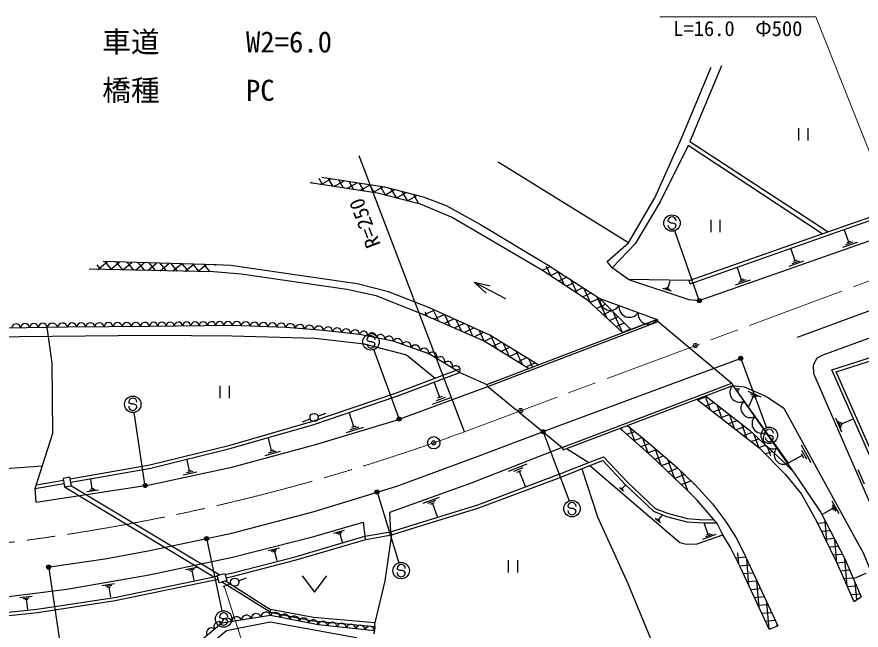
# Model space of a CAD drawing. Units: millimetres, scale not verified. Extents: x 40000 to 680000, y 20000 to 380000.
# Drawn here: x 413845 to 516589, y 259909 to 334541 of the extents above; entities that cross this region are included whole.
import ezdxf
from ezdxf.enums import TextEntityAlignment as Align

# ---------------------------------------------------------------- set-up
doc = ezdxf.new("R2010")
doc.units = ezdxf.units.MM
doc.header["$LTSCALE"] = 1000
doc.header["$PDMODE"] = 32
doc.header["$PDSIZE"] = 500
doc.linetypes.add('CHAIN', pattern=[18.5, 12, -1.5, 3.5, -1.5])
for name, color, linetype, lineweight in [('S-BGD', 7, 'Continuous', 25), ('S-BMK', 2, 'CHAIN', 13), ('S-BMK-SRVR', 3, 'Continuous', 25), ('S-STR-HTXT', 7, 'Continuous', 13), ('S-STR-STRC', 7, 'Continuous', 25)]:
    doc.layers.add(name, color=color, linetype=linetype, lineweight=lineweight)
doc.layers.add('S-OTRS', color=6, linetype='Continuous')
doc.styles.add('ＭＳ ゴシック', font='')
doc.styles.get('ＭＳ ゴシック').set_extended_font_data('MS Gothic')

msp = doc.modelspace()

# ---------------------------------------------------------------- hatches: boundary and pattern name
at = {"layer": 'S-BGD'}
h = msp.add_hatch(dxfattribs=at)
h.set_pattern_fill('USER', color=256, style=0, pattern_type=2)
h.set_pattern_definition([(30, (462780, 311780), (-500, 866.025), []), (120, (462780, 311780), (-866.025, -500), [])])
h.paths.add_polyline_path([(462780, 311780), (463298, 312659), (458568, 313842), (450969, 315024), (449525, 314329), (457750, 313077)])
h = msp.add_hatch(dxfattribs=at)
h.set_pattern_fill('USER', color=256, style=0, pattern_type=2)
h.set_pattern_definition([(40, (437369, 303526), (-642.79, 766.044), []), (130, (437369, 303526), (-766.044, -642.79), [])])
h.paths.add_polyline_path([(437369, 303526), (438103, 304382), (424326, 304758), (422658, 303834)])
h = msp.add_hatch(dxfattribs=at)
h.set_pattern_fill('USER', color=256, style=0, pattern_type=2)
h.set_pattern_definition([(25, (487566, 296123), (-422.62, 906.31), []), (115, (487566, 296123), (-906.31, -422.62), [])])
h.paths.add_polyline_path([(487566, 296123), (488582, 296511), (484808, 300261), (478522, 304330), (477796, 303695), (483300, 300069)])
h = msp.add_hatch(dxfattribs=at)
h.set_pattern_fill('USER', color=256, style=0, pattern_type=2)
h.set_pattern_definition([(25, (470717, 295084), (-422.62, 906.31), []), (115, (470717, 295084), (-906.31, -422.62), [])])
h.paths.add_polyline_path([(470717, 295084), (476117, 291756), (477298, 292207), (471399, 295818), (464065, 299113), (463275, 298319)])
h = msp.add_hatch(dxfattribs=at)
h.set_pattern_fill('USER', color=256, style=0, pattern_type=2)
h.set_pattern_definition([(20, (504155, 282139), (-342.02, 939.69), []), (110, (504155, 282139), (-939.69, -342.02), [])])
h.paths.add_polyline_path([(504155, 282139), (505368, 280906), (506000, 281453), (502992, 284253), (497661, 288430), (496607, 288031)])
h = msp.add_hatch(dxfattribs=at)
h.set_pattern_fill('USER', color=256, style=0, pattern_type=2)
h.set_pattern_definition([(20, (495516, 276877), (-342.02, 939.69), []), (110, (495516, 276877), (-939.69, -342.02), [])])
h.paths.add_polyline_path([(495516, 276877), (496366, 277632), (494187, 279683), (490686, 282756), (488150, 284828), (487206, 284470), (491131, 281051)])
h = msp.add_hatch(dxfattribs=at)
h.set_pattern_fill('USER', color=256, style=0, pattern_type=2)
h.set_pattern_definition([(5, (513649, 268106), (-87.16, 996.2), []), (95, (513649, 268106), (-996.2, -87.16), [])])
h.paths.add_polyline_path([(513649, 268106), (515710, 263411), (516575, 263960), (514627, 268568), (512067, 273507), (511145, 273167)])
h = msp.add_hatch(dxfattribs=at)
h.set_pattern_fill('USER', color=256, style=0, pattern_type=2)
h.set_pattern_definition([(5, (505414, 260036), (-87.16, 996.19), []), (95, (505414, 260036), (-996.19, -87.16), [])])
h.paths.add_polyline_path([(505414, 260036), (506458, 260436), (502232, 269487), (501092, 269207), (501880, 267631)])

# ---------------------------------------------------------------- linework, layer by layer
for p, q in [((508964, 320998), (508964, 319498)), ((510089, 320998), (510089, 319498)), ((468335, 284056), (455490, 317613)), ((488282, 307059), (472430, 316850)), ((508829, 295542), (559558, 314404)), ((498283, 309847), (498283, 308347)), ((499408, 309847), (499408, 308347)), ((515082, 307132), (514575, 308573)), ((515307, 307211), (514857, 307053)), ((508563, 304840), (508057, 306280)), ((516109, 307088), (514307, 306455)), ((515596, 307110), (514695, 306793)), ((509589, 304797), (507790, 304164)), ((509076, 304819), (508176, 304502)), ((508788, 304919), (508338, 304761)), ((502046, 302550), (501541, 303988)), ((469482, 302236), (473316, 300280)), ((469482, 302236), (470967, 300897)), ((469482, 302236), (471438, 301819)), ((495647, 302444), (488297, 302565)), ((493059, 301533), (493343, 302387)), ((495779, 302067), (495647, 302444)), ((503071, 302506), (501274, 301874)), ((502559, 302528), (501660, 302212)), ((502271, 302629), (501821, 302471)), ((493522, 301143), (492455, 301498)), ((493290, 301338), (492757, 301516)), ((493193, 301489), (492926, 301578)), ((484808, 300261), (491781, 297731)), ((471041, 289820), (491781, 297731)), ((471148, 289540), (491888, 297451)), ((491781, 297731), (491888, 297451)), ((491888, 297451), (500862, 289963)), ((479980, 284841), (501802, 292933)), ((501995, 292845), (505072, 284547)), ((467757, 291282), (471041, 289820)), ((465328, 288234), (464678, 290012)), ((471148, 289540), (471041, 289820)), ((480222, 282146), (500862, 289963)), ((500862, 289963), (500968, 289682)), ((438537, 289629), (438537, 288129)), ((439662, 289629), (439662, 288129)), ((471148, 289540), (480222, 282146)), ((480329, 281866), (500968, 289682)), ((500968, 289682), (507713, 280211)), ((501430, 289330), (501820, 289288)), ((501625, 289309), (501582, 288919)), ((502803, 289003), (504384, 288307)), ((466601, 288196), (464380, 287384)), ((465965, 288215), (464854, 287809)), ((465606, 288336), (465050, 288133)), ((503454, 288339), (502896, 287074)), ((503128, 288671), (503919, 288323)), ((503256, 288426), (503651, 288252)), ((450488, 285957), (451428, 286299)), ((454839, 284665), (454336, 286325)), ((514237, 284015), (513501, 285705)), ((448609, 285273), (449548, 285615)), ((455421, 284615), (454384, 284301)), ((455099, 284744), (454580, 284587)), ((469990, 281084), (479980, 284841)), ((514222, 284511), (513854, 285356)), ((514299, 284796), (514115, 285218)), ((514207, 285007), (515559, 285595)), ((456002, 284565), (453928, 283936)), ((505025, 283750), (504925, 283868)), ((505269, 283610), (505025, 283750)), ((505570, 283608), (505269, 283610)), ((505815, 283496), (505570, 283608)), ((444850, 281761), (444450, 283252)), ((505921, 283360), (505815, 283496)), ((445881, 281638), (444018, 281138)), ((445365, 281700), (444434, 281450)), ((445083, 281823), (444617, 281698)), ((480222, 282146), (480329, 281866)), ((480715, 282012), (483449, 280320)), ((509273, 282466), (510453, 280316)), ((509353, 281811), (509943, 280736)), ((434858, 279295), (434571, 280628)), ((460065, 277446), (469990, 281084)), ((509433, 281155), (507713, 280211)), ((509285, 281424), (509580, 280886)), ((416940, 279846), (412476, 279544)), ((473658, 279249), (475930, 280140)), ((474315, 279244), (475451, 279690)), ((435764, 279141), (434097, 278782)), ((435311, 279218), (434478, 279038)), ((435067, 279340), (434650, 279250)), ((474688, 279129), (475256, 279351)), ((474972, 279240), (475686, 277422)), ((516995, 277680), (516241, 279410)), ((416076, 277149), (419569, 277767)), ((416214, 277580), (419502, 278161)), ((420481, 277469), (438534, 266645)), ((423015, 277116), (422843, 278245)), ((450009, 274355), (460065, 277446)), ((487524, 277128), (487858, 277517)), ((416209, 275484), (416076, 277149)), ((419643, 277327), (437796, 266388)), ((423764, 276941), (422353, 276726)), ((423390, 277029), (422684, 276921)), ((423192, 277143), (422839, 277089)), ((487683, 276822), (487197, 277240)), ((487603, 276975), (487360, 277184)), ((487584, 277076), (487463, 277181)), ((463278, 275372), (465278, 276091)), ((463850, 275352), (464850, 275712)), ((464172, 275242), (464672, 275422)), ((513028, 275625), (513870, 274092)), ((439993, 271694), (450009, 274355)), ((464422, 275332), (464997, 273732)), ((513142, 274690), (511916, 274017)), ((513037, 274882), (513248, 274498)), ((513085, 275158), (513506, 274391)), ((492163, 272969), (491542, 273504)), ((492061, 273165), (491751, 273432)), ((492037, 273294), (491882, 273428)), ((491959, 273361), (492387, 273858)), ((455985, 273050), (456193, 271325)), ((497984, 271563), (497521, 272857)), ((430033, 269592), (439993, 271694)), ((452437, 271704), (453702, 272072)), ((452790, 271669), (453422, 271853)), ((452985, 271589), (453301, 271681)), ((453143, 271635), (453438, 270623)), ((456193, 271325), (459309, 271870)), ((456305, 270941), (456193, 271325)), ((456305, 270941), (459427, 271488)), ((498908, 271529), (497291, 270951)), ((498446, 271546), (497637, 271257)), ((498186, 271635), (497782, 271491)), ((424530, 268575), (430033, 269592)), ((444421, 269583), (445812, 269935)), ((444804, 269532), (445500, 269708)), ((445013, 269437), (445361, 269525)), ((445187, 269481), (445469, 268367)), ((417864, 267599), (424530, 268575)), ((473633, 268428), (473633, 266928)), ((474758, 268428), (474758, 266928)), ((434360, 267270), (435792, 267574)), ((434748, 267203), (435464, 267355)), ((434958, 267098), (435316, 267174)), ((435137, 267136), (435381, 265991)), ((440831, 265914), (441771, 266256)), ((448564, 266508), (450064, 264508)), ((450064, 264508), (451564, 266508)), ((517146, 266792), (515733, 266210)), ((424198, 265329), (425743, 265599)), ((424611, 265242), (425384, 265377)), ((424831, 265121), (425218, 265188)), ((425024, 265154), (425240, 263918)), ((444661, 262077), (438767, 265772)), ((438952, 265230), (439891, 265572)), ((439222, 265899), (444713, 262425)), ((414191, 263866), (415715, 264057)), ((414591, 263762), (415353, 263857)), ((414801, 263633), (415182, 263681)), ((414991, 263657), (415144, 262438)), ((515710, 263411), (516575, 263960)), ((505414, 260036), (506458, 260436))]:
    msp.add_line(p, q, dxfattribs=at)
for points in [[(488297, 302565), (486300, 304020), (485691, 304785), (488282, 307059), (491471, 312523), (494757, 319879), (498357, 328409)], [(499609, 328604), (495748, 319383), (512564, 308396)], [(488297, 302565), (495612, 300131), (496887, 300015), (520705, 308385), (547156, 317812), (556751, 321438)], [(511841, 308142), (495544, 318884), (492153, 312047), (489075, 306909), (486300, 304020)], [(450969, 315024), (458568, 313842), (463298, 312659), (466106, 311581), (470253, 309260), (478522, 304330), (484808, 300261), (488582, 296511)], [(487566, 296123), (483300, 300069), (477796, 303695), (466732, 310164), (462976, 311729), (457750, 313077), (449525, 314329)], [(521858, 265758), (510824, 291101), (510807, 292179), (511259, 293066), (511955, 293431), (540056, 303669), (560769, 311370)], [(495647, 302444), (515642, 309479), (518730, 310537)], [(495779, 302067), (515773, 309101), (518877, 310165)], [(477298, 292207), (471399, 295818), (464065, 299113), (459074, 301078), (455266, 302061), (449919, 302817), (439902, 304278), (438103, 304382), (424326, 304758)], [(476117, 291756), (470717, 295084), (463275, 298319), (457571, 300593), (454009, 301352), (441130, 303230), (437782, 303517), (422658, 303834)], [(349871, 302106), (358949, 296550), (363774, 294307), (373373, 292637), (381903, 293733), (399953, 294802), (410047, 295618), (430171, 295813), (439992, 295735), (450165, 295422), (456099, 294757), (461263, 293400), (464735, 290568)], [(467757, 291282), (463985, 293516), (459658, 295081), (455543, 295881), (451172, 296362), (446564, 296745), (440046, 296974), (429982, 296870), (420011, 296791), (417531, 296757), (409995, 296635), (389930, 295252), (380552, 294805), (373014, 293863), (363755, 295585), (357560, 298663), (350700, 302941)], [(491781, 297731), (488582, 296511), (484808, 300261)], [(416076, 277149), (418227, 283863), (418157, 292427), (417531, 296757)], [(523899, 267015), (513011, 291593), (526823, 296023), (527276, 296334)], [(524265, 267177), (513557, 291348), (527001, 295660), (527437, 295959)], [(420339, 278310), (430044, 280027), (439814, 282435), (449866, 285334), (459936, 288755), (467616, 291656)], [(420406, 277915), (430127, 279636), (439917, 282048), (449986, 284952), (460071, 288378), (467757, 291282)], [(416209, 275484), (429999, 277590), (439989, 279747), (450066, 282451), (460039, 285476), (471148, 289540)], [(500968, 289682), (502346, 289532), (505082, 288327), (507180, 286901), (516872, 269246), (518681, 264858)], [(500968, 289682), (508924, 278306), (511689, 274237), (514627, 268568), (516575, 263960)], [(496607, 288031), (504155, 282139), (507363, 278879), (509345, 276453), (511145, 273167), (513649, 268106), (515710, 263411)], [(497661, 288430), (502992, 284253), (507026, 280497), (508231, 279297)], [(488150, 284828), (490686, 282756), (494187, 279683), (496366, 277632), (498511, 275261), (500093, 273157), (501363, 271139), (502232, 269487), (506458, 260436)], [(505414, 260036), (501880, 267631), (500706, 269979), (499767, 271518), (499056, 272874), (498592, 273469), (496641, 275730), (495516, 276877), (491131, 281051), (487206, 284470)], [(480222, 282146), (469147, 277801), (459206, 274227)], [(483449, 280320), (485254, 281007), (488174, 277906), (491530, 274724), (493043, 274132), (495425, 273489), (497425, 273350), (498665, 273376)], [(483591, 279946), (485146, 280538), (487891, 277623), (491312, 274379), (492918, 273752), (495359, 273093), (497416, 272950), (498972, 272982)], [(459309, 271870), (469934, 275153), (480037, 278952), (483449, 280320)], [(459427, 271488), (470064, 274774), (480182, 278579), (483591, 279946)], [(482590, 279545), (484513, 273686), (488190, 265587), (491242, 258214), (492338, 254997)], [(483591, 279946), (494512, 270553), (495329, 270362), (496634, 270397), (499767, 271518)], [(459206, 274227), (459309, 271870), (459427, 271488)], [(405460, 263086), (409921, 263633), (419911, 264885), (429927, 266633), (440100, 268798), (449986, 271302), (455985, 273050)], [(439177, 266674), (439969, 266838), (447716, 268847), (456193, 271325)], [(459427, 271488), (458638, 265915), (457423, 260788)], [(439285, 266288), (440059, 266448), (447822, 268461), (456305, 270941)], [(405491, 261331), (416284, 262456), (425727, 263891), (438223, 266477)], [(405533, 260934), (416335, 262059), (425797, 263497), (438332, 266091)], [(457377, 259817), (450517, 260547), (444726, 261695), (438805, 260773), (434325, 257037), (429421, 250881), (426787, 247933), (421961, 243369), (414475, 238856), (402477, 234996)], [(466204, 245913), (458952, 250999), (456553, 254208), (455457, 256999), (455196, 258981), (444684, 260859), (439344, 259835), (435014, 256158), (427671, 247322), (422819, 242626), (414935, 238088), (405154, 234919)], [(457425, 260356), (457377, 259817), (457229, 259412)]]:
    msp.add_lwpolyline(points, dxfattribs=at)
for points in [[(419465, 278378), (419643, 277327), (420481, 277469), (420304, 278520)], [(438202, 266552), (439137, 266815), (439382, 265944), (438447, 265682)], [(457423, 260788), (449930, 261434), (444713, 262425), (444661, 262077), (449826, 261051), (457425, 260356)]]:
    msp.add_lwpolyline(points, close=True, dxfattribs=at)
for centre, radius in [((501943, 292985), 150), ((501943, 292985), 120), ((501943, 292985), 90), ((501943, 292985), 60), ((501943, 292985), 30), ((450018, 285786), 500), ((505420, 283609), 1000), ((440361, 265743), 500)]:
    msp.add_circle(centre, radius, dxfattribs=at)
for centre, radius, start, end in [((486061, 300087), 1264, 172.11895, 327.9989), ((488385, 299244), 1264, 172.11895, 327.9989), ((490709, 298401), 1264, 172.11895, 327.9989), ((413764, 296656), 540, 5.16152, 176.7003), ((414840, 296674), 540, 5.16152, 176.7003), ((415917, 296691), 540, 5.16152, 176.7003), ((416993, 296709), 540, 5.16152, 176.7003), ((418153, 296631), 635, 13.03057, 168.54263), ((419393, 296648), 635, 13.03057, 168.54263), ((420566, 296739), 557, 6.30939, 174.58994), ((421674, 296748), 557, 6.30939, 174.58994), ((422781, 296756), 557, 6.30939, 174.58994), ((423889, 296765), 557, 6.30939, 174.58994), ((424997, 296774), 557, 6.30939, 174.58994), ((426105, 296782), 557, 6.30939, 174.58994), ((427213, 296791), 557, 6.30939, 174.58994), ((428321, 296800), 557, 6.30939, 174.58994), ((429429, 296808), 557, 6.30939, 174.58994), ((430485, 296872), 503, 0.96314, 180.2248), ((431492, 296882), 503, 0.96314, 180.2248), ((432498, 296892), 503, 0.96314, 180.2248), ((433504, 296903), 503, 0.96314, 180.2248), ((434511, 296913), 503, 0.96314, 180.2248), ((435517, 296924), 503, 0.96314, 180.2248), ((436524, 296934), 503, 0.96314, 180.2248), ((437530, 296945), 503, 0.96314, 180.2248), ((438537, 296955), 503, 0.96314, 180.2248), ((439543, 296965), 503, 0.96314, 180.2248), ((440588, 296909), 545, 2.76359, 173.21284), ((441674, 296871), 545, 2.76359, 173.21284), ((442760, 296833), 545, 2.76359, 173.21284), ((443847, 296795), 545, 2.76359, 173.21284), ((444933, 296757), 545, 2.76359, 173.21284), ((446019, 296719), 545, 2.76359, 173.21284), ((447133, 296613), 584, 3.53169, 166.97681), ((448285, 296518), 584, 3.53169, 166.97681), ((449437, 296422), 584, 3.53169, 166.97681), ((450589, 296326), 584, 3.53169, 166.97681), ((451713, 296251), 552, 359.131, 168.30539), ((452806, 296130), 552, 359.131, 168.30539), ((453898, 296010), 552, 359.131, 168.30539), ((454991, 295890), 552, 359.131, 168.30539), ((456053, 295757), 525, 351.69288, 166.30867), ((457082, 295557), 525, 351.69288, 166.30867), ((458110, 295357), 525, 351.69288, 166.30867), ((459139, 295157), 525, 351.69288, 166.30867), ((460172, 294810), 581, 348.1145, 152.11661), ((461254, 294419), 581, 348.1145, 152.11661), ((462335, 294027), 581, 348.1145, 152.11661), ((463417, 293636), 581, 348.1145, 152.11661), ((464431, 293194), 550, 334.60616, 144.11674), ((465374, 292635), 550, 334.60616, 144.11674), ((466317, 292077), 550, 334.60616, 144.11674), ((467260, 291518), 550, 334.60616, 144.11674), ((501786, 288837), 1176, 134.06179, 296.84894), ((503135, 286943), 1176, 134.06179, 296.84894), ((504484, 285049), 1176, 134.06179, 296.84894), ((505833, 283155), 1176, 134.06179, 296.84894), ((505425, 283864), 500, 359.55488, 179.55488), ((505421, 283364), 500, 179.55488, 359.55488), ((507182, 281260), 1176, 134.06179, 296.84894), ((444151, 261495), 609, 19.16453, 178.53006), ((445286, 261483), 598, 358.26126, 159.31747), ((439414, 260757), 609, 19.16453, 178.53006), ((440598, 260942), 609, 19.16453, 178.53006), ((441782, 261126), 609, 19.16453, 178.53006), ((442967, 261310), 609, 19.16453, 178.53006), ((446444, 261254), 598, 358.26126, 159.31747), ((447602, 261024), 598, 358.26126, 159.31747), ((448761, 260795), 598, 358.26126, 159.31747), ((449919, 260565), 598, 358.26126, 159.31747), ((451080, 260406), 580, 1.89555, 165.95037), ((437519, 259583), 590, 48.63075, 211.0296), ((438415, 260330), 590, 48.63075, 211.0296), ((452223, 260284), 580, 1.89555, 165.95037), ((453367, 260163), 580, 1.89555, 165.95037), ((454510, 260041), 580, 1.89555, 165.95037), ((455653, 259919), 580, 1.89555, 165.95037), ((456797, 259797), 580, 1.89555, 165.95037)]:
    msp.add_arc(centre, radius, start, end, dxfattribs=at)
for p in [(496424, 294551), (501943, 292985), (475151, 286630)]:
    msp.add_point(p, dxfattribs=at)
at = {"layer": 'S-BMK'}
msp.add_line((468335, 284056), (558288, 317587), dxfattribs=at)
for start, end in [(289.30318, 290.21991), (266.0411, 289.30318)]:
    msp.add_arc((381928, 518649), 250000, start, end, dxfattribs=at)
at = {"layer": 'S-BMK-SRVR'}
msp.add_circle((464570, 282704), 750, dxfattribs=at)
msp.add_point((464570, 282704), dxfattribs=at)
at = {"layer": 'S-OTRS'}
for p in [(496424, 294551), (475151, 286630)]:
    msp.add_point(p, dxfattribs=at)
at = {"layer": 'S-STR-HTXT'}
for p, q in [((492083, 334541), (511083, 334541)), ((439116, 265124), (447549, 239176))]:
    msp.add_line(p, q, dxfattribs=at)
msp.add_lwpolyline([(519232, 311298), (518676, 315437), (511083, 334541)], dxfattribs=at)
at = {"layer": 'S-STR-STRC'}
for p, q in [((493176, 309590), (493077, 309708)), ((493421, 309450), (493176, 309590)), ((493722, 309448), (493421, 309450)), ((493967, 309336), (493722, 309448)), ((494073, 309200), (493967, 309336)), ((496837, 300156), (493903, 308506)), ((456542, 295130), (456443, 295248)), ((456787, 294991), (456542, 295130)), ((457088, 294989), (456787, 294991)), ((457333, 294877), (457088, 294989)), ((457439, 294741), (457333, 294877)), ((460321, 285739), (457281, 294051)), ((427552, 287533), (427453, 287651)), ((427797, 287394), (427552, 287533)), ((428098, 287392), (427797, 287394)), ((428343, 287280), (428098, 287392)), ((428449, 287144), (428343, 287280)), ((429435, 277656), (428099, 286404)), ((477936, 283912), (481051, 275628)), ((457719, 276568), (460320, 268108)), ((481007, 274832), (480908, 274950)), ((481252, 274693), (481007, 274832)), ((481553, 274691), (481252, 274693)), ((481798, 274579), (481553, 274691)), ((481904, 274443), (481798, 274579)), ((436965, 270902), (438793, 262243)), ((417737, 267429), (419019, 258672)), ((460218, 267293), (460119, 267411)), ((460463, 267154), (460218, 267293)), ((460764, 267151), (460463, 267154)), ((461009, 267040), (460764, 267151)), ((461115, 266903), (461009, 267040)), ((438604, 261405), (438505, 261523)), ((438849, 261265), (438604, 261405)), ((439150, 261263), (438849, 261265)), ((439395, 261151), (439150, 261263)), ((439501, 261015), (439395, 261151))]:
    msp.add_line(p, q, dxfattribs=at)
for centre, radius in [((493572, 309449), 1000), ((496887, 300015), 150), ((496887, 300015), 120), ((496887, 300015), 90), ((496887, 300015), 60), ((496887, 300015), 30), ((456937, 294990), 1000), ((427948, 287393), 1000), ((460373, 285598), 150), ((460373, 285598), 120), ((460373, 285598), 90), ((460373, 285598), 60), ((460373, 285598), 30), ((477883, 284052), 150), ((477883, 284052), 120), ((477883, 284052), 90), ((477883, 284052), 60), ((477883, 284052), 30), ((429457, 277508), 150), ((429457, 277508), 120), ((429457, 277508), 90), ((429457, 277508), 60), ((429457, 277508), 30), ((457675, 276711), 150), ((457675, 276711), 120), ((457675, 276711), 90), ((457675, 276711), 60), ((457675, 276711), 30), ((481403, 274692), 1000), ((436934, 271049), 150), ((436934, 271049), 120), ((436934, 271049), 90), ((436934, 271049), 60), ((436934, 271049), 30), ((417715, 267577), 150), ((417715, 267577), 120), ((417715, 267577), 90), ((417715, 267577), 60), ((417715, 267577), 30), ((460614, 267153), 1000), ((438999, 261264), 1000)]:
    msp.add_circle(centre, radius, dxfattribs=at)
for centre, start, end in [((493577, 309704), 359.55488, 179.55488), ((493573, 309204), 179.55488, 359.55488), ((456943, 295244), 359.55488, 179.55488), ((456939, 294744), 179.55488, 359.55488), ((427953, 287648), 359.55488, 179.55488), ((427949, 287148), 179.55488, 359.55488), ((481408, 274947), 359.55488, 179.55488), ((481404, 274447), 179.55488, 359.55488), ((460619, 267407), 359.55488, 179.55488), ((460615, 266907), 179.55488, 359.55488), ((439005, 261519), 359.55488, 179.55488), ((439001, 261019), 179.55488, 359.55488)]:
    msp.add_arc(centre, 500, start, end, dxfattribs=at)
for p in [(496887, 300015), (460373, 285598), (477883, 284052), (429457, 277508), (457675, 276711), (436934, 271049), (417715, 267577)]:
    msp.add_point(p, dxfattribs=at)

# ---------------------------------------------------------------- texts
at = {"layer": 'S-BGD', "style": 'ＭＳ ゴシック'}
msp.add_text('R=250', height=1833, rotation=110.946, dxfattribs=at).set_placement((456429, 312866), align=Align.BOTTOM_RIGHT)
at = {"layer": 'S-STR-HTXT', "style": 'ＭＳ ゴシック'}
msp.add_text('L=16.0\u3000Φ500', height=1833, dxfattribs=at).set_placement((501583, 334041), align=Align.TOP_CENTER)
for s, p in [('車道\u3000\u3000\u3000W2=6.0', (424224, 329444)), ('車道\u3000\u3000\u3000W2=6.0', (424224, 329444)), ('橋種\u3000\u3000\u3000PC', (424224, 323553)), ('橋種\u3000\u3000\u3000PC', (424224, 323553))]:
    msp.add_text(s, height=2566, dxfattribs=at).set_placement(p, align=Align.BOTTOM_LEFT)

doc.saveas('drawing.dxf')
